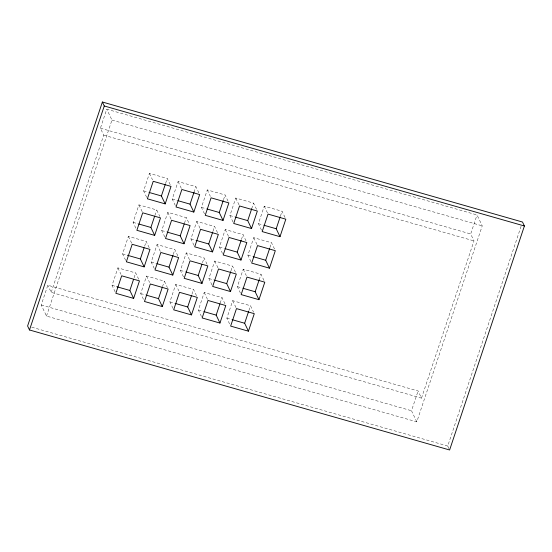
<?xml version="1.0" encoding="UTF-8"?>
<svg xmlns="http://www.w3.org/2000/svg" width="552" height="552" viewBox="0 0 552 552"><rect width="100%" height="100%" fill="white"/><g stroke="black" fill="none" stroke-linecap="round" stroke-linejoin="round"><path stroke-width="0.41" stroke-dasharray="2.76 2.07" d="M51.219 292.36L103.714 135.13L100.402 128.195L106.75 109.186L477.031 214.956L482.234 225.858L416.794 421.845L46.513 316.075L41.221 304.98L47.817 285.225L418.099 390.995L421.5 398.13L51.219 292.36L47.817 285.225M46.513 316.075L111.952 120.088L106.75 109.186M115.147 291.856L112.049 285.37L117.893 267.872L135.695 272.957L138.793 279.443M125.663 260.358L122.572 253.872L128.409 236.373L146.211 241.459L149.309 247.945M135.833 228.142L133.087 222.373L138.925 204.875L156.727 209.96L159.825 216.446M146.694 197.361L143.603 190.875L149.44 173.376L167.242 178.462L170.34 184.948M134.101 277.732L135.695 272.957M144.617 246.233L146.211 241.459M154.87 215.528L156.727 209.96M165.655 183.236L167.242 178.462M143.451 299.322L140.698 293.554L146.542 276.055L164.344 281.14L167.435 287.627M154.312 268.541L151.213 262.055L157.058 244.557L174.86 249.642L177.951 256.128M164.827 237.043L161.729 230.557L167.808 212.354L186.321 217.647L189.412 224.133M175.343 205.544L172.245 199.058L178.089 181.56L195.891 186.645L198.982 193.131M162.481 286.709L164.344 281.14M173.266 254.41L174.86 249.642M194.035 192.213L195.891 186.645M184.471 223.187L186.321 217.647M172.99 308.382L169.892 301.896L175.736 284.39L193.538 289.476L196.629 295.962M183.505 276.883L180.407 270.397L186.252 252.892L204.054 257.977L207.145 264.463M194.021 245.385L190.923 238.899L196.767 221.393L214.569 226.479L217.667 232.972M204.537 213.886L201.445 207.4L207.283 189.895L225.085 194.98L228.183 201.473M191.944 294.25L193.538 289.476M202.46 262.752L204.054 257.977M212.975 231.253L214.569 226.479M223.491 199.755L225.085 194.98M201.473 316.517L198.375 310.031L204.219 292.532L222.021 297.618L225.112 304.104M211.989 285.018L208.891 278.532L214.735 261.034L232.537 266.119L235.628 272.605M222.504 253.52L219.406 247.034L225.25 229.535L243.052 234.621L246.489 241.824M233.02 222.021L229.929 215.535L235.766 198.037L253.568 203.122L256.666 209.608M220.165 303.179L222.021 297.618M230.943 270.887L232.537 266.119M241.459 239.389L243.052 234.621M251.712 208.69L253.568 203.122M229.611 323.927L226.858 318.166L232.702 300.667L250.504 305.753L253.596 312.239M240.472 293.153L237.374 286.667L243.218 269.169L261.02 274.254L264.111 280.74M250.987 261.655L247.889 255.169L253.734 237.67L271.536 242.756L274.634 249.242M261.503 230.156L258.412 223.67L264.249 206.172L282.051 211.257L285.149 217.743M248.911 310.521L250.504 305.753M259.164 279.823L261.02 274.254M269.942 247.524L271.536 242.756M280.457 216.025L282.051 211.257M416.794 421.845L411.502 410.75L418.099 390.995M421.5 398.13L473.995 240.907L470.683 233.965L477.031 214.956M448.99 448.659L447.727 446.016L521.143 226.113M111.952 120.088L482.234 225.858M100.402 128.195L470.683 233.965M103.714 135.13L473.995 240.907M143.603 190.875L148.453 192.262M172.245 199.058L177.102 200.445M201.445 207.4L206.296 208.787M229.929 215.535L234.779 216.922M258.412 223.67L263.263 225.057M133.087 222.373L137.938 223.76M161.729 230.557L166.559 231.937M190.923 238.899L195.781 240.286M219.406 247.034L224.264 248.421M247.889 255.169L252.747 256.556M122.572 253.872L126.615 255.024M151.213 262.055L156.071 263.442M180.407 270.397L185.265 271.784M208.891 278.532L213.748 279.919M237.374 286.667L242.231 288.054M112.049 285.37L116.907 286.757M140.698 293.554L145.555 294.94M169.892 301.896L174.749 303.283M198.375 310.031L203.233 311.418M226.858 318.166L231.716 319.553M41.221 304.98L411.502 410.75M31.74 327.191L447.727 446.016M264.249 206.172L267.685 213.376M235.766 198.037L239.209 205.24M253.734 237.67L257.17 244.874M207.283 189.895L210.381 196.388M225.25 229.535L228.687 236.739M243.218 269.169L246.309 275.655M178.089 181.56L181.525 188.763M196.767 221.393L200.203 228.604M214.735 261.034L218.171 268.237M232.702 300.667L236.139 307.871M149.44 173.376L152.538 179.862M167.808 212.354L171.244 219.565M186.252 252.892L189.688 260.102M204.219 292.532L207.655 299.736M138.925 204.875L142.368 212.078M157.058 244.557L160.494 251.76M175.736 284.39L178.827 290.876M128.409 236.373L131.852 243.577M146.542 276.055L149.633 282.541M117.893 267.872L120.991 274.358"/><path stroke-width="0.83" d="M102.382 102.016L27.6 326.004L29.491 329.972L449.618 449.983L524.4 225.996L522.509 222.028L102.382 102.016L104.273 105.984L29.491 329.972M133.639 298.384L139.477 280.885L121.675 275.8L115.837 293.298L133.639 298.384L129.851 290.455L133.57 279.319M144.155 266.885L149.992 249.387L132.19 244.301L126.353 261.8L144.155 266.885L140.374 258.957L144.086 247.82M154.67 235.387L160.508 217.888L142.706 212.803L136.868 230.301L154.67 235.387L150.889 227.458L154.601 216.322M165.186 203.888L171.03 186.39L153.228 181.304L147.384 198.803L165.186 203.888L161.405 195.96L165.386 184.03M162.281 306.567L168.125 289.069L150.323 283.983L144.479 301.482L162.281 306.567L158.5 298.639L162.219 287.502M172.797 275.068L178.641 257.57L160.839 252.485L154.995 269.983L172.797 275.068L169.015 267.14L172.997 255.21M193.828 212.071L199.672 194.573L181.87 189.488L176.026 206.986L193.828 212.071L190.047 204.143L194.035 192.213M184.03 243.77L190.102 225.575L171.589 220.282L165.51 238.485L184.03 243.77L180.242 235.842L184.209 223.974M191.475 314.902L197.319 297.404L179.517 292.318L173.673 309.824L191.475 314.902L187.694 306.974L191.413 295.844M201.991 283.411L207.835 265.905L190.033 260.82L184.189 278.325L201.991 283.411L198.209 275.482L201.928 264.346M212.513 251.912L218.35 234.407L200.548 229.321L194.711 246.827L212.513 251.912L208.725 243.984L212.713 232.047M223.029 220.414L228.866 202.908L211.064 197.823L205.227 215.328L223.029 220.414L219.247 212.485L223.229 200.548M219.958 323.044L225.802 305.546L208 300.46L202.156 317.959L219.958 323.044L216.177 315.116L219.896 303.979M230.474 291.546L236.318 274.047L218.516 268.962L212.672 286.46L230.474 291.546L226.693 283.618L230.681 271.688M240.996 260.047L246.834 242.549L229.032 237.463L223.194 254.962L240.996 260.047L237.208 252.119L241.196 240.189M251.512 228.549L257.349 211.05L239.547 205.965L233.71 223.463L251.512 228.549L247.731 220.621L251.712 208.69M248.441 331.179L254.286 313.681L236.484 308.596L230.639 326.094L248.441 331.179L244.66 323.251L248.648 311.321M258.957 299.681L264.801 282.182L246.999 277.097L241.155 294.595L258.957 299.681L255.176 291.753L259.164 279.823M269.473 268.182L275.317 250.684L257.515 245.599L251.677 263.097L269.473 268.182L265.691 260.254L269.68 248.324M279.995 236.684L285.832 219.185L268.03 214.1L262.193 231.598L279.995 236.684L276.214 228.756L280.195 216.826M104.273 105.984L524.4 225.996M149.268 192.496L161.405 195.96M177.91 200.673L190.047 204.143M207.103 209.015L219.247 212.485M235.587 217.15L247.731 220.621M264.07 225.285L276.214 228.756M138.752 223.988L150.889 227.458M167.366 232.164L180.242 235.842M196.588 240.513L208.725 243.984M225.071 248.648L237.208 252.119M253.554 256.783L265.691 260.254M127.422 255.259L140.374 258.957M156.878 263.67L169.015 267.14M186.072 272.012L198.209 275.482M214.555 280.147L226.693 283.618M243.039 288.282L255.176 291.753M116.907 286.757L129.851 290.455M146.363 295.168L158.5 298.639M175.557 303.51L187.694 306.974M204.04 311.645L216.177 315.116M232.523 319.78L244.66 323.251"/></g></svg>
